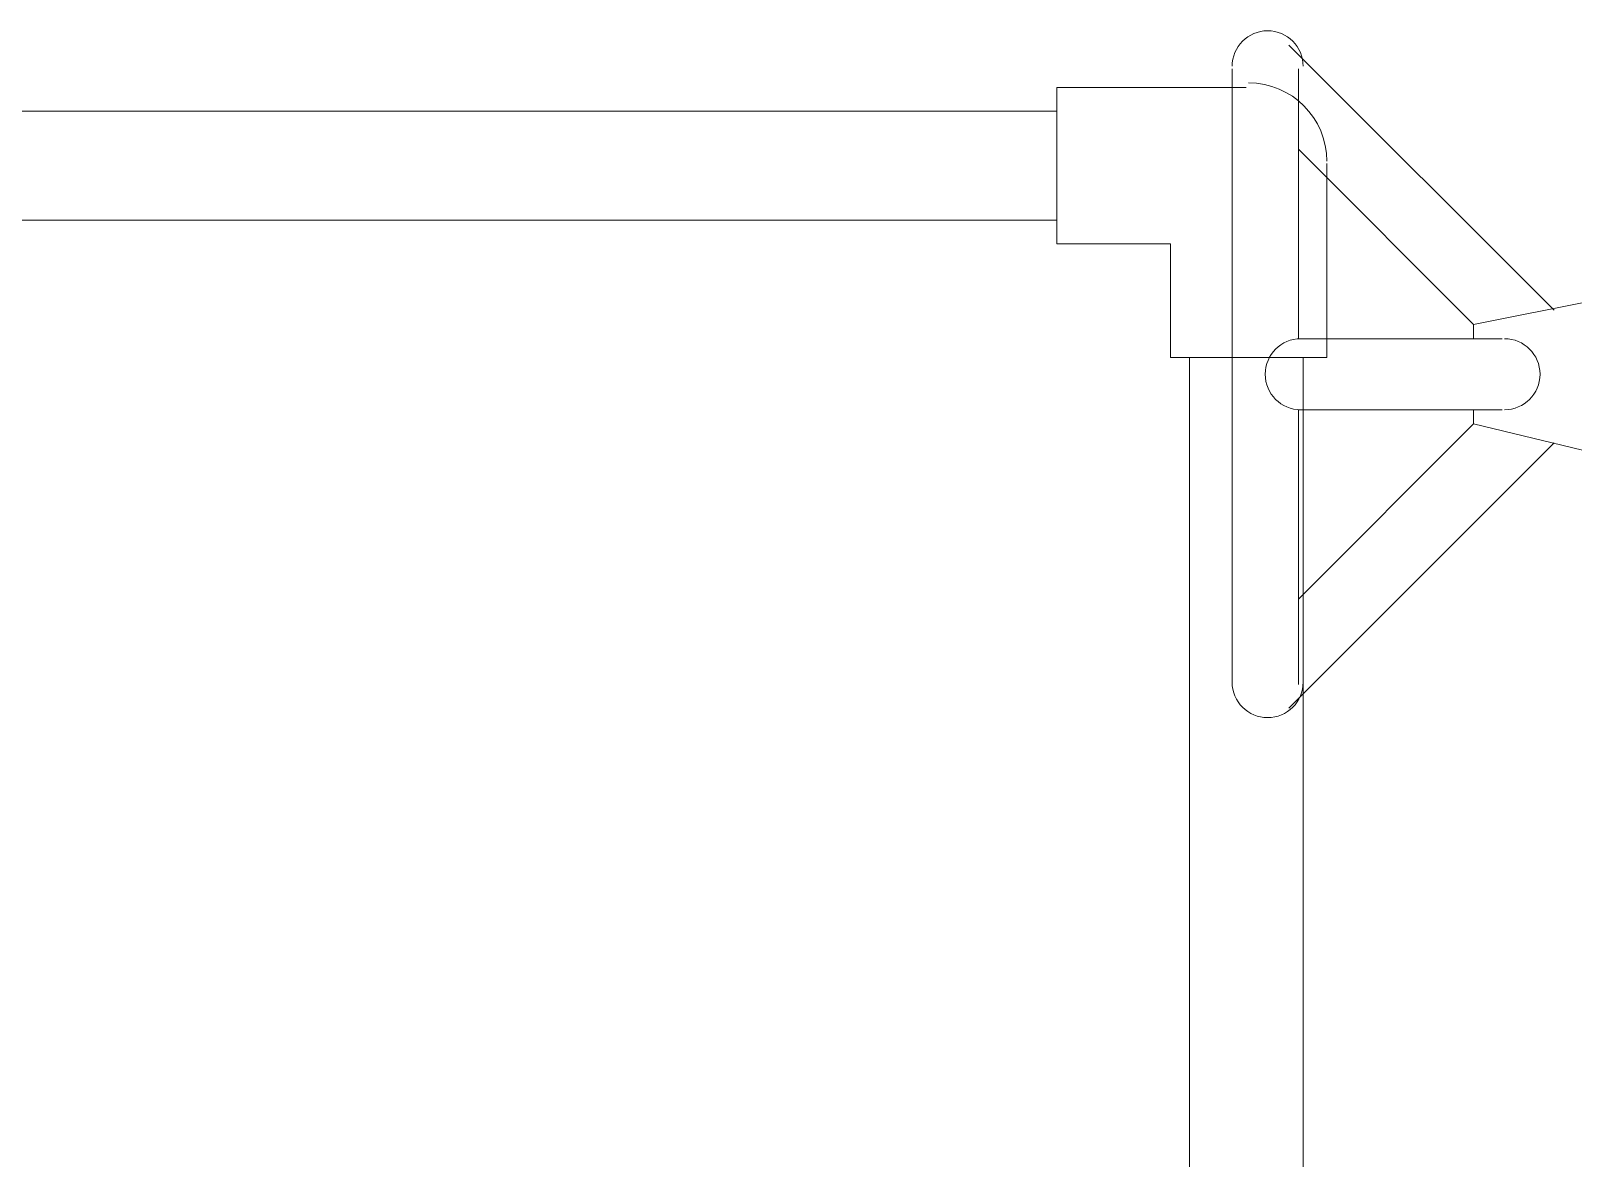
# Model space of a CAD drawing. Header units: millimetres. Extents: x 596 to 768, y 309 to 423.
# Drawn here: x 690.5288 to 690.8154, y 407.087 to 407.2965 of the extents above; entities that cross this region are included whole.
import ezdxf

# ---------------------------------------------------------------- set-up
doc = ezdxf.new("R2010")
doc.units = ezdxf.units.MM
doc.layers.add('1- 3', color=3, linetype='Continuous')

# ---------------------------------------------------------------- blocks, each defined once
blk = doc.blocks.new('CTOBOM')
at = {"color": 0, "lineweight": 20}
for p, q in [((5.84217, -0.56495), (5.83161, -0.56495)), ((5.86769, -0.56495), (5.84217, -0.56495)), ((5.86769, -0.59399), (5.86769, -0.56495)), ((5.86769, -0.59047), (5.86769, -0.56935)), ((5.86769, -0.56935), (6.40984, -0.56935)), ((5.81752, -0.57991), (5.81752, -0.61512)), ((6.40984, -0.59047), (5.86769, -0.59047)), ((5.84657, -0.61512), (5.84657, -0.59399)), ((5.84657, -0.59399), (5.86769, -0.59399)), ((5.81752, -0.61512), (5.84657, -0.61512)), ((5.84217, -0.61512), (5.82192, -0.61512)), ((5.82192, -0.61512), (5.82192, -1.76542)), ((5.84217, -1.76542), (5.84217, -0.61512))]:
    blk.add_line(p, q, dxfattribs=at)
for points in [[(5.86417, -0.53767), (5.86153, -0.53767), (5.85713, -0.51566), (5.88529, -0.51566), (5.88001, -0.53767), (5.87737, -0.53767)], [(5.85889, -0.5227), (5.8096, -0.57199)], [(5.88353, -0.5227), (5.93282, -0.57199)], [(5.86417, -0.53239), (5.86417, -0.57023)], [(5.87737, -0.57023), (5.87737, -0.53239)], [(5.82897, -0.57023), (5.86153, -0.53767)], [(5.91258, -0.57023), (5.88001, -0.53767)], [(5.86417, -0.57023), (5.814, -0.57023)], [(5.87737, -0.57023), (5.92842, -0.57023)], [(5.92842, -0.58255), (5.814, -0.58255)]]:
    blk.add_lwpolyline(points, dxfattribs=at)
for points in [[(5.87737, -0.53195), (5.87737, -0.5283), (5.87442, -0.52534), (5.87077, -0.52534), (5.86713, -0.52534), (5.86417, -0.5283), (5.86417, -0.53195)], [(5.81356, -0.56935), (5.80992, -0.56935), (5.80696, -0.57231), (5.80696, -0.57595), (5.80696, -0.5796), (5.80992, -0.58255), (5.81356, -0.58255)], [(5.86417, -0.56979), (5.86417, -0.57344), (5.86713, -0.57639), (5.87077, -0.57639), (5.87442, -0.57639), (5.87737, -0.57344), (5.87737, -0.56979)], [(5.92798, -0.58255), (5.93162, -0.58255), (5.93458, -0.5796), (5.93458, -0.57595), (5.93458, -0.57231), (5.93162, -0.56935), (5.92798, -0.56935)]]:
    blk.add_open_spline(points, degree=3, knots=[0, 0, 0, 0, 1, 1, 1, 2, 2, 2, 2], dxfattribs=at)
blk.add_open_spline([(5.83117, -0.56495), (5.82315, -0.56495), (5.81664, -0.57145), (5.81664, -0.57947)], degree=3, dxfattribs=at)

msp = doc.modelspace()

# ---------------------------------------------------------------- block references
at = {"layer": '1- 3', "rotation": 270}
msp.add_blockref('CTOBOM', (691.33455, 413.10343), dxfattribs=at)

doc.saveas('drawing.dxf')
